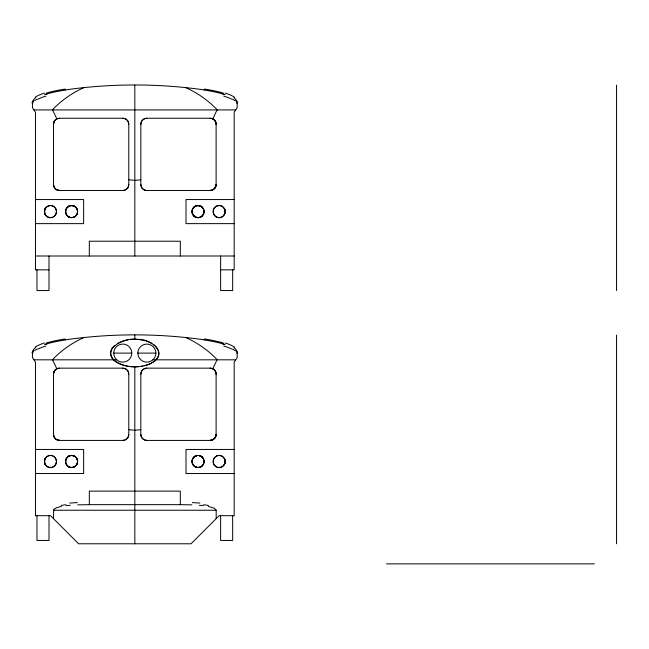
<?xml version="1.0" encoding="UTF-8"?>
<svg xmlns="http://www.w3.org/2000/svg" width="649" height="649" viewBox="0 0 649 649"><rect width="100%" height="100%" fill="white"/><g stroke="black" fill="none" stroke-linecap="round" stroke-linejoin="round"><path stroke-width="0.97" d="M77.742 504.857L89.319 504.662L89.327 491.115L180.308 491.115L180.317 504.662L191.893 504.857M53.453 518.624L53.705 509.473L56.366 507.745L61.444 506.39M217.05 109.924L212.783 118.897A5.963 5.898 0 0 0 210.089 118.256L146.861 118.256A6.019 6.019 0 0 0 140.841 124.283L140.841 184.494A6.019 6.019 66.9 0 0 146.861 190.514L210.089 190.522A6.019 6.019 0 0 0 216.109 184.494L216.109 124.283A6.052 5.736 -90 0 0 212.758 118.937A6.052 5.825 -82.1 0 1 216.19 124.275M217.05 359.822L212.783 368.794A6.052 5.736 -90 0 1 216.101 374.181L216.109 434.392A6.019 6.019 0 0 1 210.089 440.42L146.861 440.42A6.019 6.019 0 0 1 140.833 434.392L140.841 374.181A6.06 5.987 0 0 1 146.861 368.137M235.611 359.984L234.175 362.134L234.175 515.687L219.119 515.687L191.025 543.781L78.61 543.781L50.517 515.687L35.46 515.687L35.46 362.134L34.024 359.984M200.054 205.92A6.263 6.141 -80.5 0 0 198.042 205.571A6.222 6.101 -81.3 0 0 195.763 206.025A6.117 6.011 -86.3 0 0 193.808 207.315C191.366 209.603 191.471 213.91 194.027 216.076A6.109 6.011 89.8 0 0 195.487 217.058L195.763 217.164A6.222 6.117 89.3 0 0 198.042 217.618A6.263 6.141 80.5 0 0 200.054 217.269L200.33 217.164A6.19 6.068 83 0 0 202.277 215.882C204.638 213.651 204.646 209.53 202.277 207.307A6.19 6.06 -85.5 0 0 200.33 206.025L200.054 205.92A6.263 6.141 -82.4 0 0 198.042 205.571A6.222 6.117 -89.3 0 0 195.755 206.009A6.117 6.011 -89.8 0 0 193.8 207.307C191.463 209.546 191.447 213.643 193.808 215.874M193.808 457.212C191.447 459.435 191.447 463.548 193.808 465.771A6.117 6.011 86.6 0 0 195.763 467.069A6.222 6.109 83.4 0 0 198.042 467.515A6.263 6.141 80.5 0 0 200.33 467.069L200.598 466.947A6.19 6.06 85.5 0 0 202.277 465.771C204.646 463.556 204.646 459.427 202.277 457.212A6.182 6.052 -86 0 0 200.598 456.044L200.33 455.923A6.263 6.141 -80.5 0 0 198.042 455.468A6.222 6.109 -83.4 0 0 195.763 455.914L195.495 456.036A6.117 6.003 -86 0 0 194.027 457.001C191.479 459.184 191.366 463.475 193.808 465.771A6.117 6.003 84.2 0 0 195.763 467.061A6.222 6.101 80.9 0 0 198.042 467.515A6.263 6.141 81.2 0 0 200.33 467.061A6.19 6.06 83.6 0 0 202.277 465.779C204.638 463.548 204.646 459.435 202.277 457.212A6.19 6.06 -83.6 0 0 200.33 455.923A6.263 6.141 -72.9 0 0 198.042 455.476A6.222 6.101 -81.3 0 0 195.763 455.923A6.222 6.101 -80.9 0 1 198.042 455.468A6.263 6.141 -82.8 0 1 200.33 455.923A6.19 6.06 -85.5 0 1 202.277 457.212M69.305 206.025A6.19 6.06 86 0 0 67.358 207.315C64.989 209.53 64.989 213.659 67.358 215.882A6.182 6.06 -83.5 0 0 69.037 217.05L69.857 217.358A6.263 6.141 -82 0 0 71.301 217.61L71.593 217.618A6.23 6.117 -88.8 0 0 73.605 217.277L73.872 217.164A6.117 6.011 -86.3 0 0 75.828 215.874C78.188 213.651 78.188 209.538 75.828 207.315A6.117 6.011 89.8 0 0 73.872 206.017A6.222 6.117 89.3 0 0 71.593 205.571L71.301 205.579A6.263 6.141 81.2 0 0 69.857 205.83L69.305 206.025A6.19 6.06 85.5 0 0 67.358 207.307C64.997 209.53 64.989 213.659 67.358 215.882A6.174 6.052 -85.5 0 0 69.037 217.05A6.174 6.036 88.4 0 1 67.374 215.866M69.581 455.817A6.263 6.141 73.2 0 1 71.293 455.484A6.263 6.141 82.4 0 0 69.581 455.817L68.778 456.166A6.174 6.044 86 0 0 67.358 457.212C64.989 459.427 64.989 463.556 67.358 465.779A6.174 6.052 -84.1 0 0 68.778 466.818L69.581 467.166A6.263 6.141 -82.4 0 0 71.293 467.507L71.593 467.515A6.23 6.109 -83 0 0 73.605 467.175L73.872 467.061A6.117 6.011 -86.3 0 0 75.828 465.779C78.18 463.548 78.188 459.435 75.828 457.212A6.117 6.011 86.3 0 0 73.872 455.923L73.605 455.817A6.23 6.109 83 0 0 71.593 455.468L71.293 455.476A6.263 6.141 80.9 0 0 69.857 455.728M200.598 217.05A6.19 6.06 85.5 0 0 202.277 215.882C204.646 213.659 204.646 209.53 202.277 207.307A6.19 6.06 -86 0 0 200.33 206.025A6.19 6.044 88.3 0 1 202.261 207.323M67.358 457.212A6.182 6.052 85.5 0 1 69.037 456.036A6.182 6.052 83.9 0 0 67.358 457.204C64.997 459.435 64.989 463.556 67.358 465.779A6.182 6.052 -83.9 0 0 69.037 466.947A6.182 6.052 -85.5 0 1 67.358 465.771M114.654 345.568C107.401 350.598 111.393 360.511 118.369 363.156M151.266 363.156C169.576 353.835 150.6 338.186 137.629 339.435C119.935 336.141 93.797 356.041 125.216 365.712M117.785 343.37L123.05 341.114M148.662 364.349C153.781 362.41 159.622 357.997 158.81 351.863M147.996 364.624L144.419 365.712M44.546 94.689L47.263 93.845M44.546 344.587L47.263 343.743M123.756 340.879L128.194 339.873M141.45 366.336L142.934 366.044M65.525 89.903C111.36 83.332 158.275 83.332 204.111 89.903M65.525 339.808C111.36 333.229 158.275 333.229 204.111 339.808M140.841 179.797L134.822 180.381L128.794 179.797M140.841 429.695L134.822 430.271L128.794 429.695M66.279 505.676L70.319 505.287M33.918 109.924L235.717 109.924M52.585 109.924L56.852 118.897A5.963 5.898 0 0 1 59.546 118.256L122.775 118.256A6.019 6.019 0 0 1 128.794 124.283L128.794 184.494A6.019 6.019 -66.9 0 1 122.775 190.514L59.546 190.522A6.019 6.019 0 0 1 53.551 185.038M35.46 199.551L83.632 199.551L83.632 223.637L35.46 223.637M234.175 199.551L186.003 199.551L186.003 223.637L234.175 223.637M35.46 256.006L234.175 256.006M49.008 269.846L35.46 269.846L35.46 112.236L32.45 107.718L32.45 103.207M220.628 269.846L234.175 269.846L234.175 112.236L237.185 107.718L237.185 103.207M113.745 353.105L131.804 353.105A9.029 9.029 0 0 1 118.256 360.925A9.029 9.029 0 0 1 118.256 345.284A9.029 9.029 0 0 1 131.804 353.105M137.831 353.105L155.89 353.105A9.029 9.029 0 0 0 142.342 345.284A9.029 9.029 0 0 0 142.342 360.925A9.029 9.029 0 0 0 155.89 353.105M116.739 359.822L33.918 359.822L32.45 357.615L32.45 353.105M152.896 359.822L235.717 359.822L237.185 357.615L237.185 353.105M53.445 374.173A6.052 5.825 82.1 0 1 56.861 368.802A5.963 5.898 0 0 1 59.546 368.153L122.775 368.153A6.019 6.019 0 0 1 128.794 374.181L128.794 434.392A6.019 6.019 -66.9 0 1 122.775 440.42L59.546 440.42A6.019 6.019 0 0 1 53.551 434.935M216.19 374.173A6.052 5.825 -81.9 0 0 212.775 368.802A5.971 5.898 0 0 0 210.089 368.153L146.861 368.153A6.019 6.019 0 0 0 140.841 374.181M35.46 449.449L83.632 449.449L83.632 473.535L35.46 473.535M234.175 449.449L186.003 449.449L186.003 473.535L234.175 473.535M89.327 504.662L180.317 504.662M53.453 510.236L216.182 510.236L216.182 518.624M386.488 563.859L594.37 563.859M199.316 505.287L203.356 505.676M208.191 506.39L214.105 508.102L216.182 510.236M125.955 365.898L128.194 366.336M222.372 93.845L225.089 94.689M222.372 343.743L225.089 344.587M151.85 343.37L145.879 340.879L139.202 339.565A41.861 41.861 0 0 0 130.433 339.573M153.521 344.424L156.214 346.785L158.502 350.598M75.819 207.315A6.117 6.003 83.9 0 0 73.872 206.025A6.222 6.101 80.9 0 0 71.593 205.571A6.222 6.101 81.3 0 1 73.872 206.025A6.117 6.011 86.3 0 1 75.828 207.315C78.18 209.538 78.188 213.651 75.828 215.874A6.117 6.011 -89.8 0 1 73.872 217.172M75.811 457.229A6.117 5.987 79 0 0 73.864 455.931A6.117 6.003 84.2 0 1 75.828 457.212C78.188 459.435 78.18 463.548 75.828 465.771A6.117 6.003 -84.2 0 1 73.872 467.061M52.585 359.822L56.852 368.794A6.052 5.736 90 0 0 53.534 374.181L53.526 434.392A6.165 5.849 -90 0 0 59.546 440.322A6.165 5.938 -79.8 0 1 53.421 434.4M616.55 85.141L616.55 290.557M616.55 335.038L616.55 543.781M232.667 269.83L232.667 290.557L220.628 290.557L220.628 256.006M232.667 515.777L232.667 540.455L220.628 540.455L220.628 515.777M225.146 209.586L225.146 213.602M225.146 459.484L225.146 463.5M180.317 256.006L180.317 241.217L89.319 241.217L89.319 256.006M134.822 85.141L134.822 256.006M134.822 335.038L134.822 339.338M134.822 366.863L134.822 543.781M53.445 124.275A6.052 5.825 82.1 0 1 56.861 118.905A6.052 5.736 90 0 0 53.534 124.283L53.526 184.494A6.165 5.849 -90 0 0 59.546 190.425A6.165 5.938 -79.8 0 1 53.421 184.503M49.008 256.006L49.008 290.557L36.969 290.557L36.969 269.83M49.008 515.777L49.008 540.455L36.969 540.455L36.969 515.777M44.497 208.58L44.497 214.608M44.497 458.478L44.497 464.506M71.301 217.61A6.263 6.141 -81.3 0 1 69.581 217.269M67.374 207.323A6.19 6.044 -88.3 0 1 69.313 206.033M69.581 205.92A6.263 6.141 82 0 1 71.301 205.579M200.33 217.164A6.263 6.141 81.1 0 1 198.042 217.618A6.222 6.101 83 0 1 195.763 217.172A6.222 6.101 80.9 0 0 198.042 217.618A6.263 6.141 82.4 0 0 200.054 217.269M200.33 206.025A6.263 6.141 -82.1 0 0 198.042 205.571A6.222 6.101 -80.9 0 0 195.763 206.025A6.117 6.003 -83.9 0 0 193.816 207.315M202.261 215.866A6.19 6.044 -88.3 0 1 200.322 217.155M52.455 109.811A100.392 95.736 0 0 1 83.826 87.647M32.044 103.037A3.375 2.369 75.7 0 1 32.904 101.13M45.373 94.324A101.812 57.996 0 0 1 65.581 90.016M37.975 99.119A37.577 21.604 0.1 0 1 45.819 96.19M34.851 100.587A19.502 13.556 11.3 0 1 37.285 99.167M32.799 101.122A9.078 6.969 57.1 0 1 33.586 100.27M32.758 103.329A3.375 1.744 90 0 1 33.229 101.642M33.31 101.552A9.078 6.514 72.9 0 1 33.87 100.644M33.626 99.703A19.502 14.976 30.1 0 1 35.768 97.683M35.151 97.196A38.478 24.922 5.2 0 1 44.392 93.099M46.558 92.994A106.022 61.241 0.3 0 1 65.143 89.075M185.809 87.647A100.384 95.736 0 0 1 217.18 109.811M236.739 101.13A3.375 2.369 -75.7 0 1 237.599 103.037M204.054 90.016A101.812 57.996 0 0 1 224.262 94.324M223.816 96.19A37.577 21.604 -0.1 0 1 231.661 99.119M232.35 99.167A19.502 13.556 -11.3 0 1 234.784 100.587M236.049 100.27A9.078 6.969 -57.1 0 1 236.836 101.122M236.406 101.642A3.375 1.744 -90 0 1 236.877 103.329M235.765 100.644A9.078 6.514 -72.9 0 1 236.333 101.552M233.867 97.683A19.502 14.976 -30.1 0 1 236.009 99.703M225.244 93.099A38.478 24.922 -5.2 0 1 234.492 97.196M204.492 89.075A106.022 61.241 -0.3 0 1 223.078 92.994M128.794 184.494A6.019 6.019 0 0 1 122.775 190.522M122.775 118.232A6.06 5.987 0 0 1 128.77 124.283M53.526 124.283A6.019 6.019 0 0 1 59.546 118.256M216.214 184.503A6.165 5.938 79.8 0 1 210.089 190.417A6.165 5.849 90 0 0 216.117 184.494M146.861 190.514A6.019 6.019 0 0 1 140.833 184.494M140.865 124.283A6.06 5.987 0 0 1 146.861 118.232M210.089 118.256A6.019 6.019 0 0 1 216.109 124.283M61.184 505.474A68.64 62.539 24 0 1 66.084 504.719M69.776 503.089A141.766 109.535 9.9 0 1 77.353 502.626M52.455 359.708A100.384 95.728 0 0 1 83.826 337.545M134.814 366.685A35.468 35.062 0 0 1 118.305 363.302M151.331 363.302A35.468 35.062 0 0 1 134.822 366.685M32.044 352.942A3.375 2.369 75.7 0 1 32.904 351.028M45.373 344.221A101.812 57.996 0 0 1 65.581 339.914M37.975 349.016A37.577 21.604 0.1 0 1 45.819 346.087M34.851 350.484A19.502 13.556 11.3 0 1 37.285 349.065M32.799 351.02A9.078 6.969 57.1 0 1 33.586 350.168M32.758 353.226A3.375 1.744 90 0 1 33.229 351.539M33.31 351.45A9.078 6.514 72.9 0 1 33.87 350.541M33.626 349.608A19.502 14.976 30.1 0 1 35.768 347.58M35.151 347.093A38.478 24.922 5.2 0 1 44.392 342.997M46.558 342.891A106.022 61.241 0.3 0 1 65.143 338.973M185.809 337.545A100.384 95.736 0 0 1 217.18 359.708M236.739 351.028A3.375 2.369 -75.7 0 1 237.599 352.942M204.054 339.914A101.812 57.996 0 0 1 224.262 344.221M223.816 346.087A37.577 21.604 -0.1 0 1 231.661 349.016M232.35 349.065A19.502 13.556 -11.3 0 1 234.784 350.484M236.049 350.168A9.078 6.969 -57.1 0 1 236.836 351.02M236.406 351.539A3.375 1.744 -90 0 1 236.877 353.226M235.765 350.541A9.078 6.514 -72.9 0 1 236.333 351.45M233.867 347.58A19.502 14.976 -30.1 0 1 236.009 349.608M225.244 342.997A38.478 24.922 -5.2 0 1 234.492 347.093M204.492 338.973A106.022 61.241 -0.3 0 1 223.078 342.891M203.559 504.719A68.64 62.539 -24 0 1 208.451 505.474M192.282 502.626A141.766 109.535 -9.9 0 1 199.86 503.089M71.293 467.507A6.263 6.141 -80.9 0 1 69.565 467.166M195.763 467.053A6.222 6.092 77.7 0 0 198.042 467.507A6.263 6.141 82.8 0 0 200.33 467.061M128.794 434.392A6.019 6.019 0 0 1 122.775 440.42M122.775 368.137A6.06 5.987 0 0 1 128.77 374.181M53.526 374.181A6.019 6.019 0 0 1 59.546 368.153M216.214 434.4A6.165 5.938 79.8 0 1 210.089 440.314A6.165 5.849 90 0 0 216.117 434.392M146.861 440.42A6.019 6.019 66.9 0 1 140.841 434.392M210.089 368.153A6.019 6.019 0 0 1 216.109 374.181M138.464 366.709A41.861 41.861 0 0 1 130.433 366.636M47.507 216.807A6.019 6.019 0 0 0 56.536 211.59A6.019 6.019 0 0 0 47.507 206.382A6.019 6.019 0 0 0 47.507 216.807M45.479 208.24A6.222 5.955 90 0 0 50.216 217.804A6.222 5.955 90 0 0 55.782 208.735A6.222 5.955 90 0 0 45.479 208.24M68.583 216.807A6.019 6.019 0 0 0 77.612 211.59A6.019 6.019 0 0 0 68.583 206.382A6.019 6.019 0 0 0 68.583 216.807M71.593 217.618A6.23 6.109 -82.7 0 0 73.597 217.269A6.23 6.109 -80.9 0 1 71.593 217.618M195.033 216.807A6.019 6.019 0 0 0 204.07 211.59A6.019 6.019 0 0 0 195.033 206.382A6.019 6.019 0 0 0 195.033 216.807M194.027 216.076A6.117 6.011 86.2 0 0 195.495 217.05A6.109 6.003 86.2 0 1 194.027 216.076M216.109 216.807A6.019 6.019 0 0 0 225.146 211.59A6.019 6.019 0 0 0 216.109 206.382A6.019 6.019 0 0 0 216.109 216.807M224.165 214.949A6.222 5.955 -90 0 0 219.419 205.384A6.222 5.955 -90 0 0 213.854 214.454A6.222 5.955 -90 0 0 224.165 214.949M71.585 467.507A6.23 6.092 -77.5 0 0 73.597 467.158A6.23 6.109 -80.9 0 1 71.593 467.515M73.597 455.817A6.23 6.109 80.9 0 0 71.593 455.468A6.23 6.109 81.3 0 1 73.605 455.817M68.583 466.704A6.019 6.019 0 0 0 77.612 461.496A6.019 6.019 0 0 0 68.583 456.279A6.019 6.019 0 0 0 68.583 466.704M195.495 456.036A6.117 6.003 -84.6 0 0 194.027 457.01A6.125 5.995 -79.8 0 1 195.503 456.044M195.033 466.704A6.019 6.019 0 0 0 204.07 461.496A6.019 6.019 0 0 0 195.033 456.279A6.019 6.019 0 0 0 195.033 466.704M224.165 464.846A6.222 5.955 -90 0 0 219.419 455.282A6.222 5.955 -90 0 0 213.854 464.351A6.222 5.955 -90 0 0 224.165 464.846M55.636 464.627A6.222 5.955 -90 0 0 50.517 455.274A6.222 5.955 -90 0 0 45.325 464.579A6.222 5.955 -90 0 0 55.636 464.627M47.507 466.704A6.019 6.019 0 0 0 56.536 461.496A6.019 6.019 0 0 0 47.507 456.279A6.019 6.019 0 0 0 47.507 466.704M216.109 466.704A6.019 6.019 0 0 0 225.146 461.496A6.019 6.019 0 0 0 216.109 456.279A6.019 6.019 0 0 0 216.109 466.704"/></g></svg>
